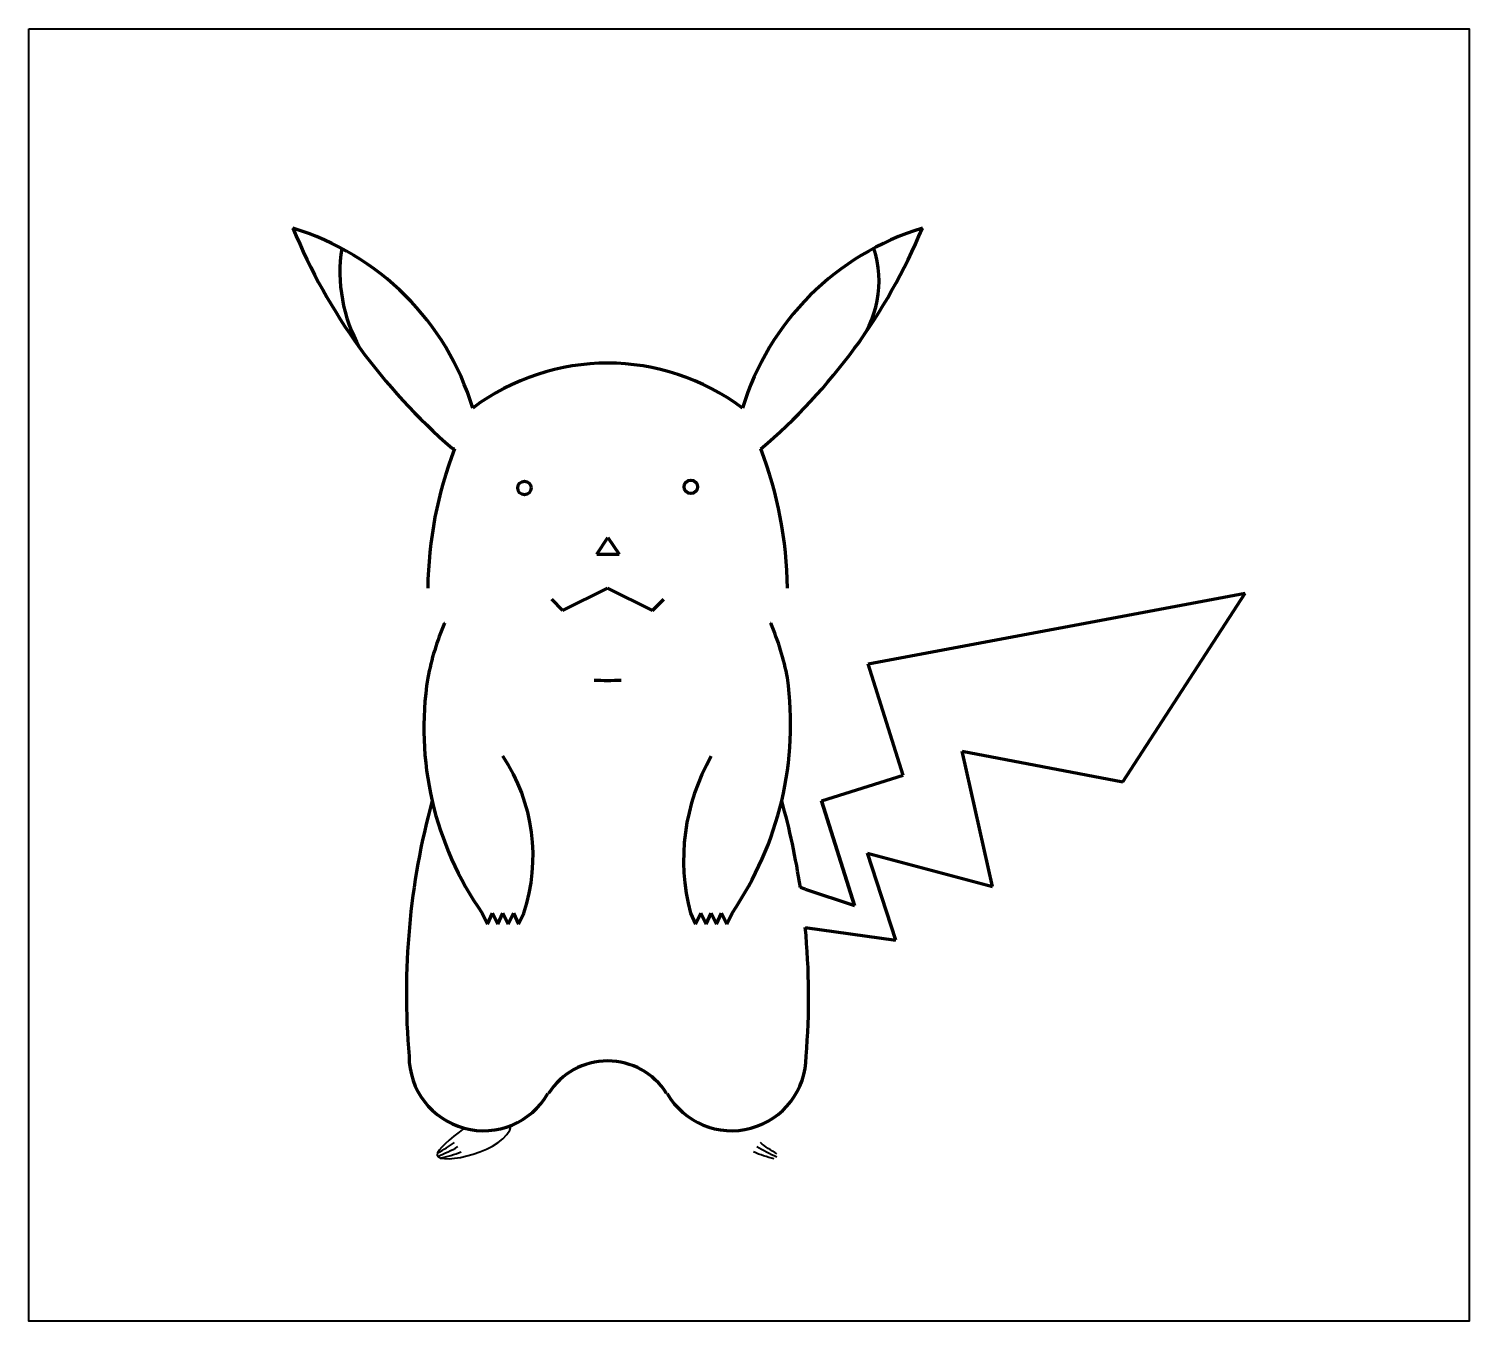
# Model space of a CAD drawing. Header units: inches. Extents: x 73.4 to 105.5, y -11.1 to 17.7.
import ezdxf

# ---------------------------------------------------------------- set-up
doc = ezdxf.new("R2010")
doc.units = ezdxf.units.IN
doc.header["$MEASUREMENT"] = 0

msp = doc.modelspace()

# ---------------------------------------------------------------- linework, layer by layer
at = {"color": 250, "lineweight": 211}
for p, q in [((82.83164777898014, 8.341894540580325), (82.88337575173301, 8.322102361281923)), ((85.2899570818711, 4.73068730769964), (86.2899570818711, 5.23068730769964)), ((86.2899570818711, 5.23068730769964), (87.2899570818711, 4.73068730769964)), ((85.0399570818711, 4.98068730769964), (85.2899570818711, 4.73068730769964)), ((87.2899570818711, 4.73068730769964), (87.5399570818711, 4.98068730769964)), ((92.08416889359569, 3.548022550689666), (100.4715198850641, 5.117771758336334)), ((97.74739144255989, 0.9214170139930236), (100.4715198850641, 5.117771758336334)), ((92.85958933715695, 1.06877496528303), (92.08416889359569, 3.548022550689666)), ((94.8530048777028, -1.403590289960894), (94.17197269131961, 1.601906959544509)), ((94.17197269131961, 1.601906959544509), (97.74739144255989, 0.9214170139930236)), ((91.05057544817288, 0.5029797778796521), (92.85958933715695, 1.06877496528303)), ((91.77911039059919, -1.826361048626559), (91.05057544817288, 0.5029797778796521)), ((91.05057544817288, 0.5029797778796521), (91.77911039059919, -1.826361048626559)), ((92.69640305516558, -2.594447724716927), (92.07212357623337, -0.6663928389331399)), ((92.07212357623337, -0.6663928389331399), (94.8530048777028, -1.403590289960894)), ((90.6860632750275, -1.460297795437162), (90.57647790856868, -1.426669805531775)), ((90.6860632750275, -1.460297795437162), (91.77911039059919, -1.826361048626559)), ((83.49990832124118, -1.994159404287274), (83.61568444977671, -2.244159404287279)), ((83.61568444977671, -2.244159404287279), (83.73146057831224, -1.994159404287274)), ((83.73146057831224, -1.994159404287274), (83.84723670684777, -2.244159404287279)), ((83.84723670684777, -2.244159404287279), (83.9630128353833, -1.994159404287277)), ((83.9630128353833, -1.994159404287277), (84.07878896391883, -2.244159404287279)), ((84.07878896391883, -2.244159404287279), (84.19456509245435, -1.994159404287277)), ((84.19456509245435, -1.994159404287277), (84.31034122098988, -2.244159404287279)), ((84.31034122098988, -2.244159404287279), (84.42611734952541, -1.994159404287279)), ((88.13095346266236, -1.994159404287275), (88.24672959119789, -2.244159404287281)), ((88.24672959119789, -2.244159404287281), (88.36250571973342, -1.994159404287275)), ((88.36250571973342, -1.994159404287275), (88.47828184826895, -2.244159404287281)), ((88.47828184826895, -2.244159404287281), (88.59405797680449, -1.994159404287279)), ((88.59405797680449, -1.994159404287279), (88.70983410534002, -2.244159404287281)), ((88.70983410534002, -2.244159404287281), (88.82561023387555, -1.994159404287279)), ((88.82561023387555, -1.994159404287279), (88.94138636241108, -2.244159404287281)), ((88.94138636241108, -2.244159404287281), (89.05716249094661, -1.994159404287281)), ((90.6860632750275, -2.312808350597943), (92.69640305516558, -2.594447724716927)), ((84.96261602185382, -6.004899644691344), (84.97894270772053, -6.004899644691343)), ((87.60097145602165, -6.004899644691344), (87.61729814188837, -6.004899644691344))]:
    msp.add_line(p, q, dxfattribs=at)
at = {"lineweight": 211}
for p, q in [((86.04802870317066, 5.980687307699638), (86.29802870317066, 6.355687307699638)), ((86.29802870317066, 6.355687307699638), (86.54802870317066, 5.980687307699638)), ((86.04802870317066, 5.980687307699638), (86.54802870317066, 5.980687307699638))]:
    msp.add_line(p, q, dxfattribs=at)
at = {"color": 18, "lineweight": 40, "true_color": 0x000000}
msp.add_line((88.43218206455775, -6.725511658042752), (88.43636721728068, -6.715022892827502), dxfattribs=at)
msp.add_lwpolyline([(73.41723993212092, 17.66170231412174), (105.451697368357, 17.66170231412174), (105.451697368357, -11.06718260897004), (73.41723993212092, -11.06718260897004)], close=True, dxfattribs=at)
at = {"lineweight": 211}
for centre in [(84.43995708187109, 7.455529716244291), (88.13995708187109, 7.480687307699645)]:
    msp.add_circle(centre, 0.15, dxfattribs=at)
at = {"color": 250, "lineweight": 211}
for centre, radius, start, end in [((77.54829969509714, 7.489029920925708), 5.999999999999997, 16.8744942979443, 73.12550570205599), ((91.30077363729629, 18.2046480707057), 13, 202.4955928065108, 229.3473823968548), ((95.03161446864503, 7.489029920925704), 5.999999999999999, 106.874494297944, 163.1255057020557), ((81.2948188934164, 18.24233971383037), 13, 310.2621727148299, 337.3244876424934), ((90.01117701347232, 12.05394403168629), 2.316578503454202, 319.947314270675, 18.36983721625518), ((86.2899570818711, 5.230687307699643), 5.000000000000002, 53.13010235415626, 126.8698976458437), ((91.28909198594498, 5.105903581681174), 9, 159.0621281365427, 179.2055766735144), ((81.2908221777972, 5.105903581681174), 9, 0.7944233264856259, 20.9378718634572), ((88.1824299440123, 2.099863020319235), 6.000000000000001, 156.9205226230068, 169.1364497119351), ((84.39748421972988, 2.099863020319237), 6, 10.86355028806486, 23.07947737699323), ((89.36507355509643, 2.116595936581401), 7.162295211236733, 171.0513337171878, 215.0257033832729), ((82.93385339850036, 2.208487366370372), 7.426786257901467, 325.5367931396857, 7.911127627000091), ((86.2899570818711, 8.978526480684023), 5.80065217605507, 267.0354357985654, 272.9645642014346), ((98.13296822838775, -3.786032036244032), 16.31864909218799, 164.7701720257683, 184.8891774084616), ((74.54995877867121, -3.858453436549873), 16.20996258629417, 8.627960618824025, 15.60826813948464), ((74.54995877867121, -3.858453436549873), 16.20996258629417, 355.3348400532031, 5.471554096343878), ((86.2899570818711, -6.832949644691343), 1.550621001963206, 32.27692274581276, 147.7230772541872), ((89.05011819994243, -5.176849644691344), 1.6561, 210.0000000000001, 2.035554996136651e-13)]:
    msp.add_arc(centre, radius, start, end, dxfattribs=at)
at = {"lineweight": 211}
for centre, radius, start, end in [((83.76884466352332, 12.25271442099568), 3.432153352547946, 171.1602001780741, 209.2085402040967), ((86.2899570818711, 8.978526480684023), 5.80065217605507, 231.2938768824761, 231.3542855283336), ((86.2899570818711, 8.978526480684023), 5.80065217605507, 308.6457144716664, 308.7061231175238)]:
    msp.add_arc(centre, radius, start, end, dxfattribs=at)
at = {"color": 250, "linetype": 'Continuous', "lineweight": 211}
for centre, radius, start, end in [((80.62485198239013, -0.7253294127464205), 4.007436579512618, 341.5414295583639, 33.59283526616311), ((92.62842790068191, -0.817806629988274), 4.648772114251262, 150.2081998046544, 194.6578269935898), ((83.52979596379974, -5.176849644691344), 1.6561, 179.9999999999996, 329.9999999999999)]:
    msp.add_arc(centre, radius, start, end, dxfattribs=at)
at = {"color": 18, "lineweight": 40, "true_color": 0x000000}
for points in [[(83.10116574320546, -6.776519405608664), (82.50116574320546, -7.376519405608665), (84.14851079240569, -6.713032957601332), (84.14903182493238, -6.710050346629689)], [(88.43218206455775, -6.725511658042752), (88.61924170415017, -6.775915826990808), (89.05011819994243, -6.832949644691343), (89.4787484205368, -6.776519405608621)]]:
    msp.add_spline(points, degree=3, dxfattribs=at)
for points in [[(83.12128747751035, -6.781775819509613), (83.12146863029528, -6.781385828094923), (83.12164953669996, -6.780995691105673), (83.12183019691979, -6.780605408657316)], [(82.50756358902782, -7.32778546376775), (82.6421715822091, -7.254943160298134), (82.7767795753904, -7.182100856828519), (82.88353082078305, -7.092799304848941)], [(82.51248892408744, -7.402724103069151), (82.66593849293373, -7.337286759361112), (82.81938806178, -7.271849415653072), (82.9594444305936, -7.186739868715401)], [(82.56899621865692, -7.44378768890471), (82.72594916325042, -7.405281408581088), (82.8829021078439, -7.366775128257466), (83.03125157922616, -7.302163752713234)], [(89.99232770330202, -7.45819945157263), (89.83649549613095, -7.415382589834282), (89.68066328895988, -7.372565728095934), (89.53415067451294, -7.30389077402212)], [(90.04994514084976, -7.418708651230403), (89.89835712731384, -7.349067497571696), (89.74676911377796, -7.279426343912986), (89.60911132739542, -7.190489538970127)], [(90.05693371471094, -7.343934200906904), (89.92438418224107, -7.267410123355688), (89.79183464977115, -7.190886045804472), (89.6875848588338, -7.098676628344194)]]:
    msp.add_open_spline(points, degree=3, dxfattribs=at)

doc.saveas('drawing.dxf')
